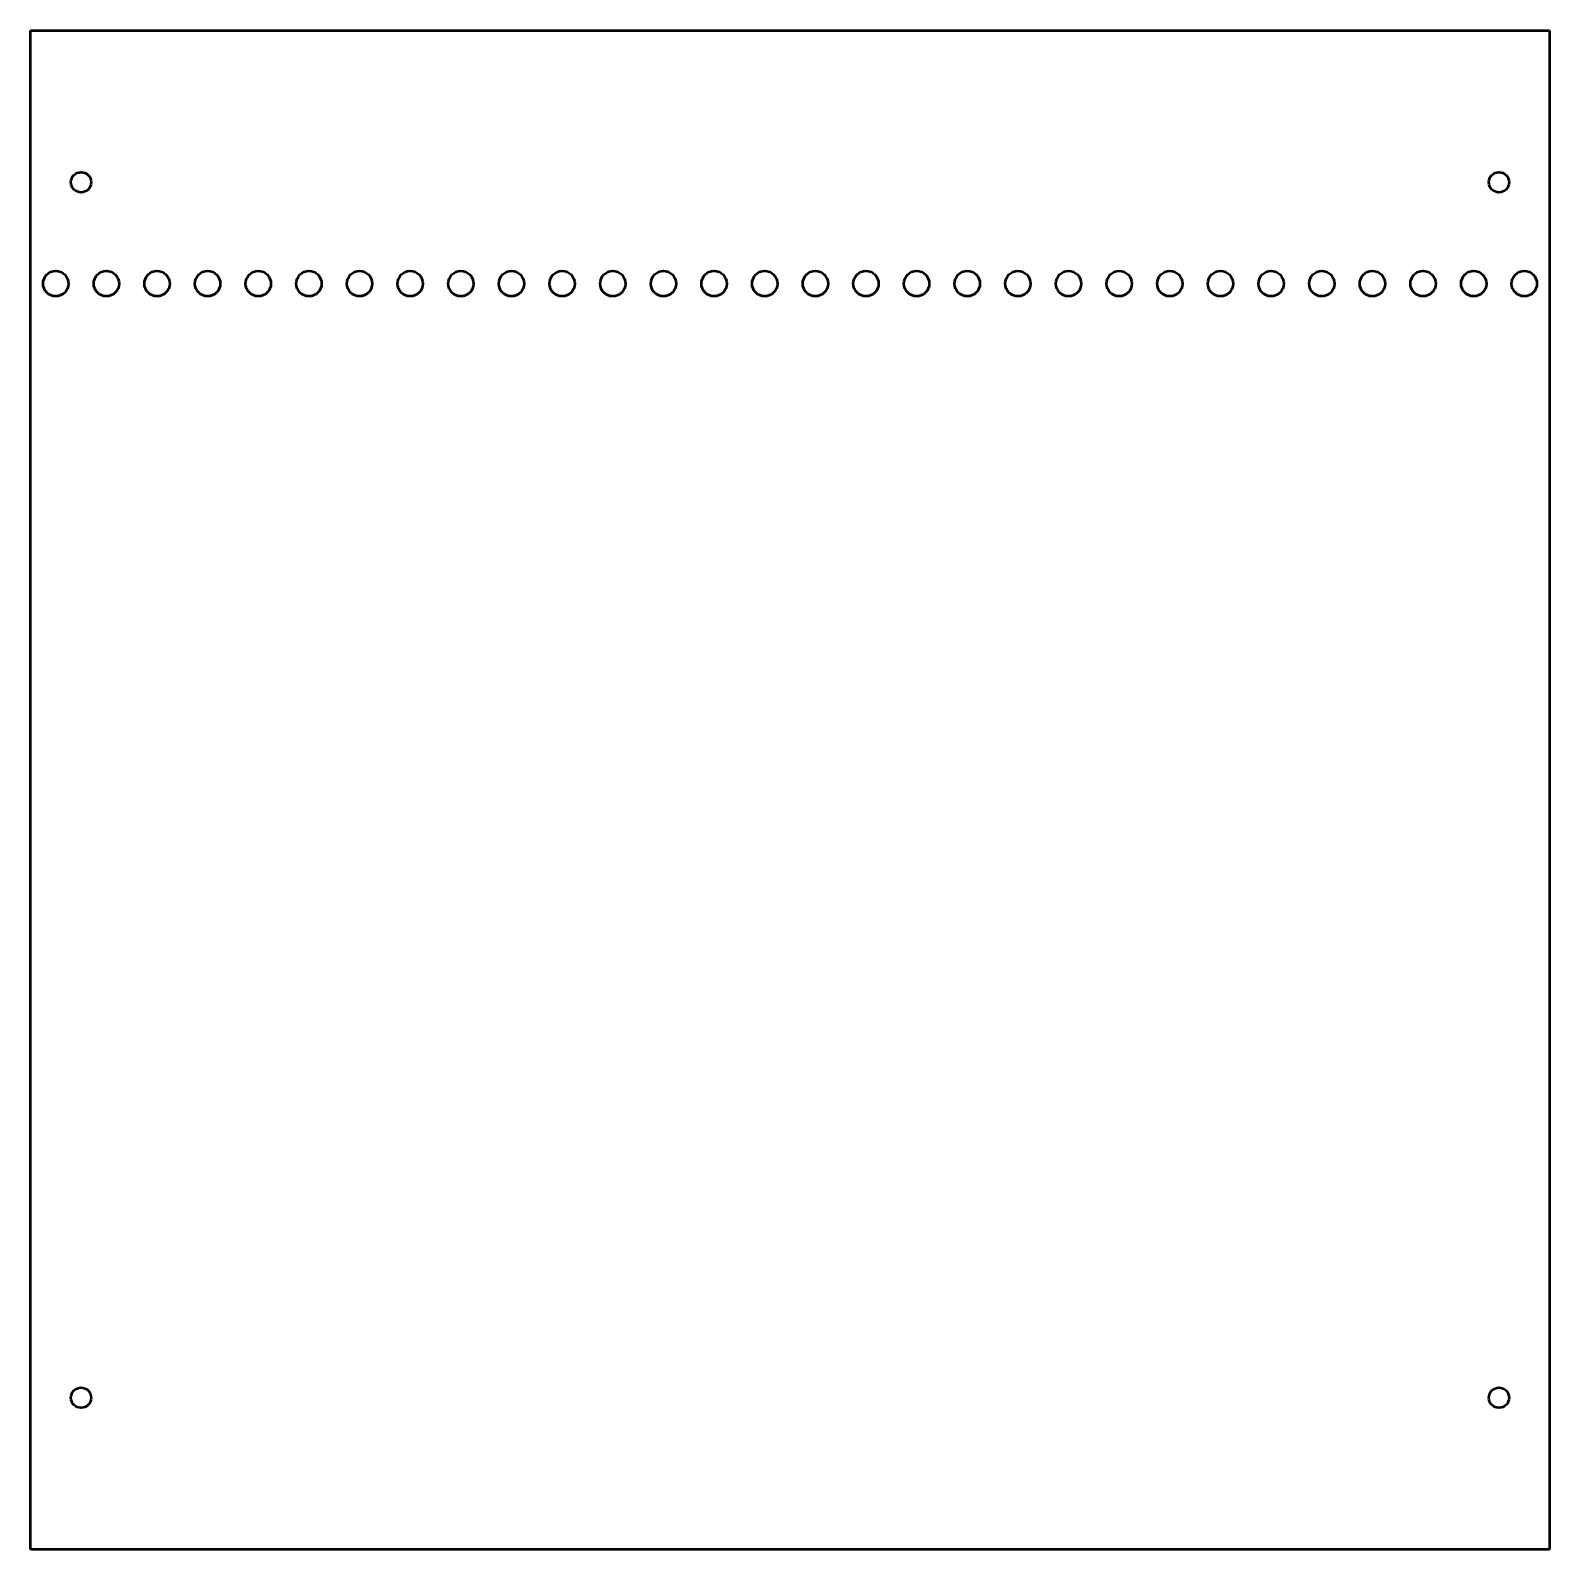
# Model space of a CAD drawing. Header units: millimetres. Extents: x 374 to 674, y 400 to 700.
import ezdxf

# ---------------------------------------------------------------- set-up
doc = ezdxf.new("R2010")
doc.units = ezdxf.units.MM
doc.layers.add('Visível (ISO)', color=7, linetype='Continuous', lineweight=50)

msp = doc.modelspace()

# ---------------------------------------------------------------- linework, layer by layer
at = {"layer": 'Visível (ISO)'}
for p, q in [((374.01, 400.38), (374.01, 700.38)), ((374.01, 700.38), (674.01, 700.38)), ((674.01, 700.38), (674.01, 400.38)), ((674.01, 400.38), (374.01, 400.38))]:
    msp.add_line(p, q, dxfattribs=at)
for centre, radius in [((384.01, 670.38), 2), ((664.01, 670.38), 2), ((379.01, 650.38), 2.5), ((389.01, 650.38), 2.5), ((399.01, 650.38), 2.5), ((409.01, 650.38), 2.5), ((419.01, 650.38), 2.5), ((429.01, 650.38), 2.5), ((439.01, 650.38), 2.5), ((449.01, 650.38), 2.5), ((459.01, 650.38), 2.5), ((469.01, 650.38), 2.5), ((479.01, 650.38), 2.5), ((489.01, 650.38), 2.5), ((499.01, 650.38), 2.5), ((509.01, 650.38), 2.5), ((519.01, 650.38), 2.5), ((529.01, 650.38), 2.5), ((539.01, 650.38), 2.5), ((549.01, 650.38), 2.5), ((559.01, 650.38), 2.5), ((569.01, 650.38), 2.5), ((579.01, 650.38), 2.5), ((589.01, 650.38), 2.5), ((599.01, 650.38), 2.5), ((609.01, 650.38), 2.5), ((619.01, 650.38), 2.5), ((629.01, 650.38), 2.5), ((639.01, 650.38), 2.5), ((649.01, 650.38), 2.5), ((659.01, 650.38), 2.5), ((669.01, 650.38), 2.5), ((384.01, 430.38), 2), ((664.01, 430.38), 2)]:
    msp.add_circle(centre, radius, dxfattribs=at)

doc.saveas('drawing.dxf')
